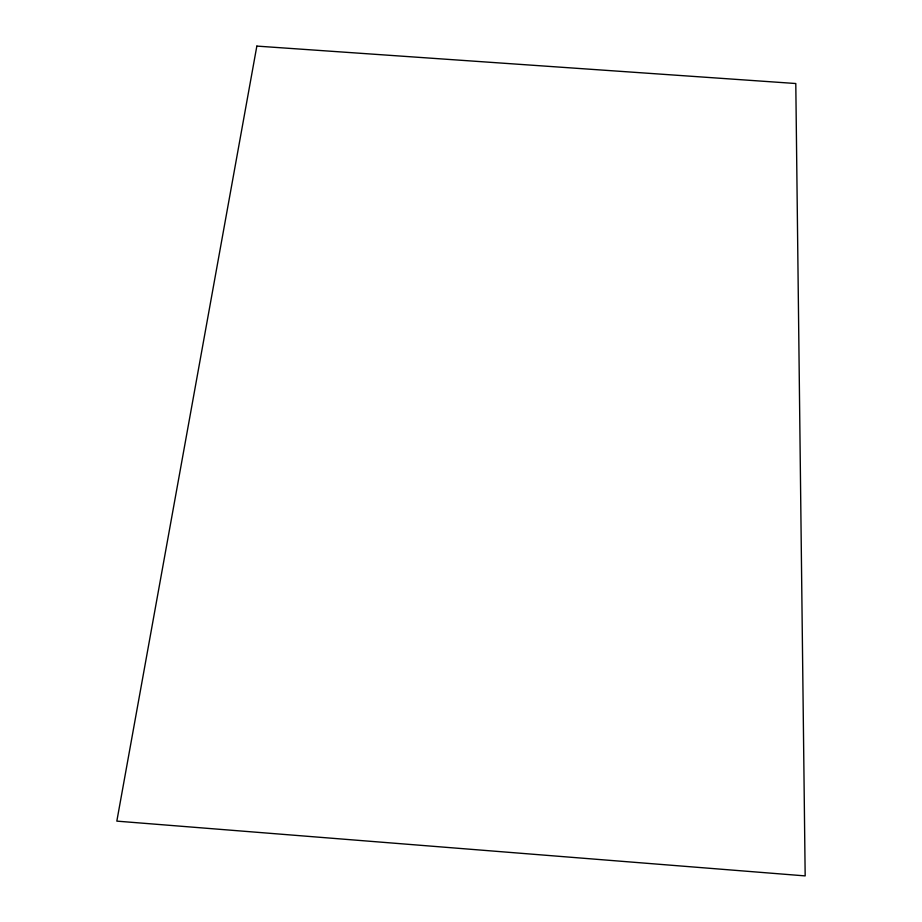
<?xml version="1.0" encoding="UTF-8"?>
<svg xmlns="http://www.w3.org/2000/svg" width="922" height="922" viewBox="0 0 922 922"><rect width="100%" height="100%" fill="white"/><g stroke="black" fill="none" stroke-linecap="round" stroke-linejoin="round"><path stroke-width="1.38" d="M256.846 46.1L116.829 821.133L805.171 875.9L795.79 83.522L256.846 46.1"/></g></svg>
